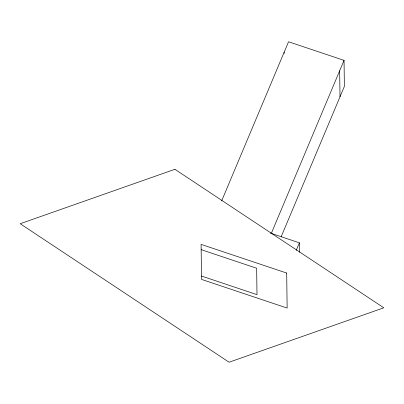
<?xml version="1.0" encoding="UTF-8"?>
<svg xmlns="http://www.w3.org/2000/svg" width="404" height="404" viewBox="0 0 404 404"><rect width="100%" height="100%" fill="white"/><g stroke="black" fill="none" stroke-linecap="round" stroke-linejoin="round"><path stroke-width="0.61" d="M221.675 200.833L288.542 41.774L344.041 60.363L344.37 86.4L281.169 236.749M271.321 233.361L344.041 60.363M296.223 250.374L299.399 242.819L270.271 233.063M201.157 249.647L256.661 268.236L256.995 294.637L201.49 276.043M339.673 70.756L340.001 96.788M299.399 242.819L299.521 252.197M284.174 52.166L284.189 53.404M174.907 169.296L20.2 223.725L229.093 362.226L383.8 307.798L174.907 169.296M286.694 273.048L201.091 244.375L201.535 279.391L287.138 308.065L286.694 273.048"/></g></svg>
